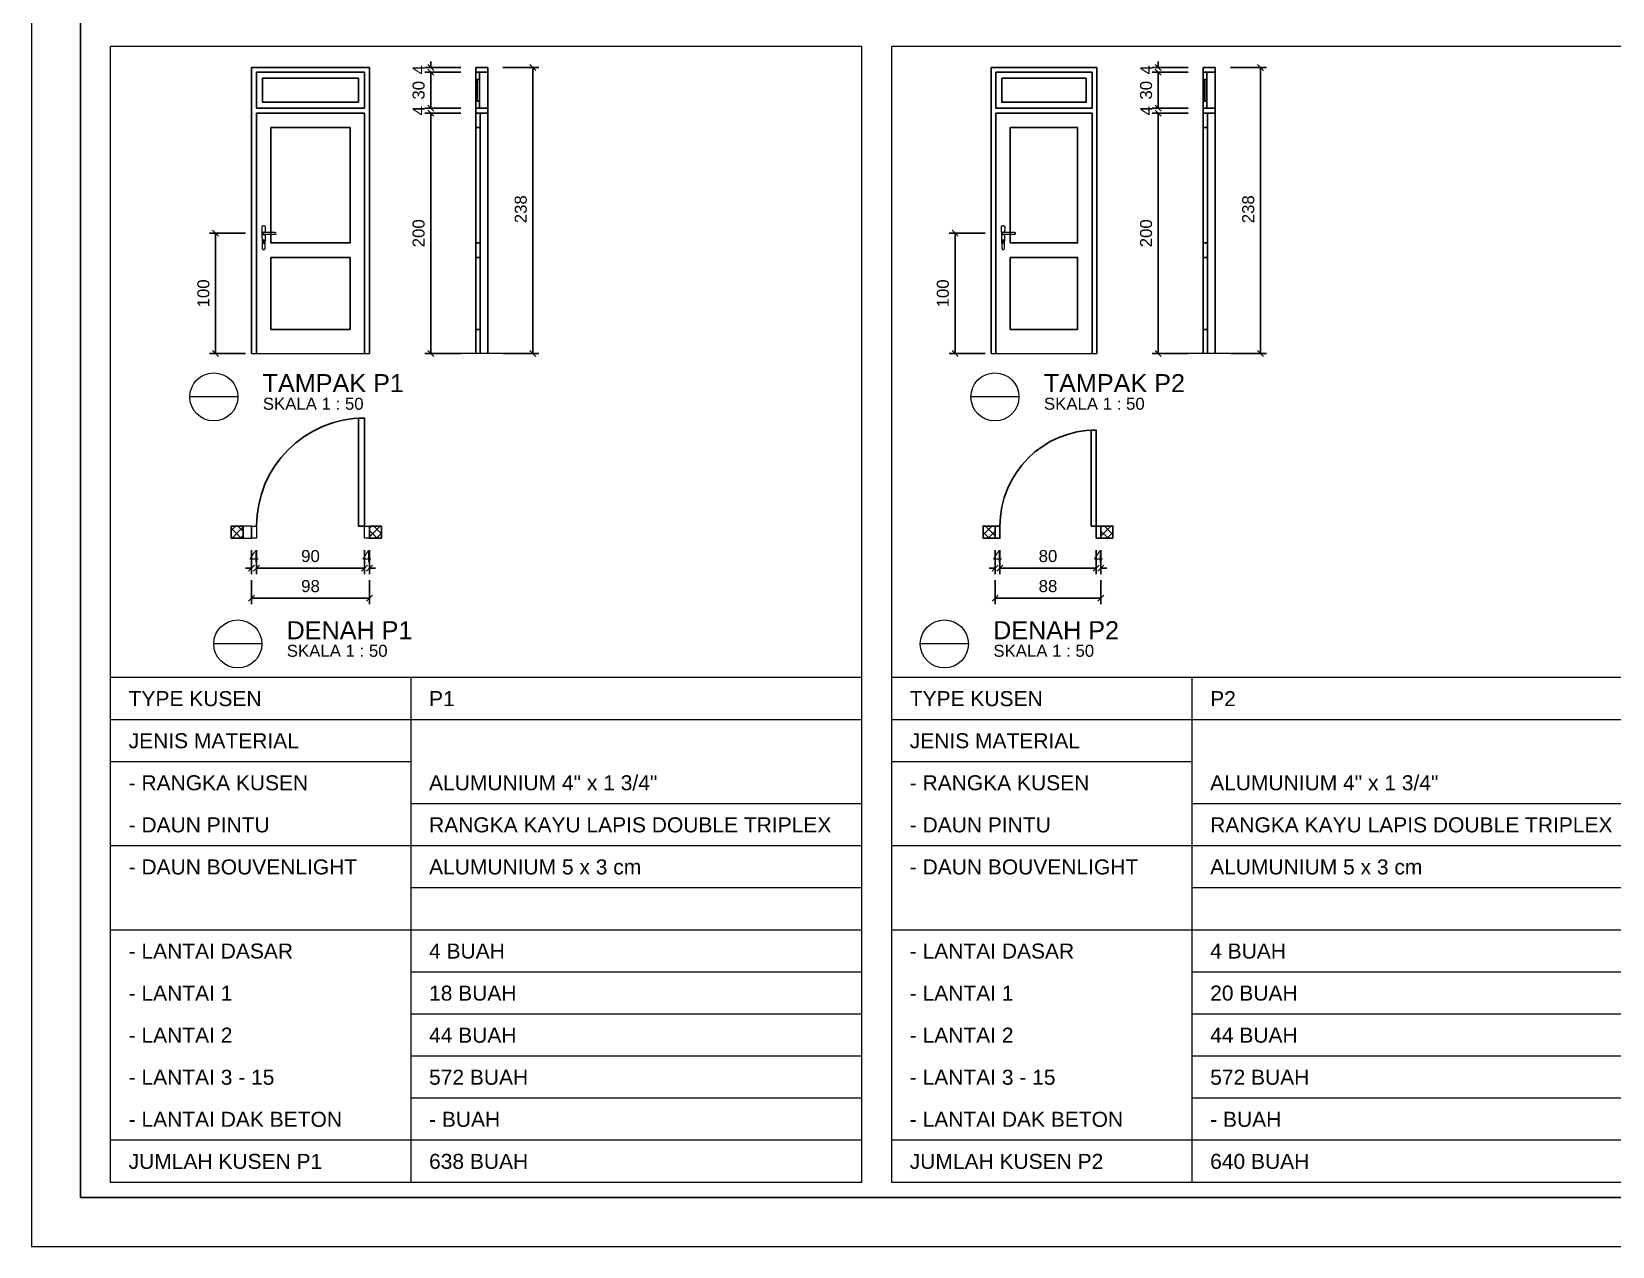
# Model space of a CAD drawing. Header units: millimetres. Extents: x -108 to 351, y -17 to 192.
# Drawn here: x 230.64 to 256.95, y 27.17 to 47.39 of the extents above; entities that cross this region are included whole.
import ezdxf
from ezdxf.enums import TextEntityAlignment as Align

# ---------------------------------------------------------------- set-up
doc = ezdxf.new("R2010")
doc.units = ezdxf.units.MM
doc.layers.get('defpoints').update_dxf_attribs({"color": 1})
for name, color, linetype, lineweight in [('ars', 11, 'Continuous', 0), ('KOL', 1, 'Continuous', 30), ('KOLOM', 4, 'Continuous', 9), ('KOP', 7, 'Continuous', 20), ('KOP GARIS', 1, 'Continuous', 30), ('lan', 7, 'Continuous', 15), ('NOT', 7, 'Continuous', 20), ('tem', 5, 'Continuous', 20), ('u', 6, 'Continuous', 20), ('u @ 1', 6, 'Continuous', 20)]:
    doc.layers.add(name, color=color, linetype=linetype, lineweight=lineweight)
doc.layers.add('Kusen', color=30, linetype='Continuous')
doc.styles.get("Standard").update_dxf_attribs({"font": 'arial.ttf'})
doc.dimstyles.new('SK-50', dxfattribs={"dimscale": 0, "dimtxt": 0.2, "dimasz": 0.1, "dimexe": 0.1, "dimexo": 0, "dimgap": 0.1, "dimtad": 1, "dimdec": 0, "dimlfac": 50, "dimzin": 0, "dimdsep": 46, "dimtxsty": 'Standard', "dimblk": 'OBLIQUE', "dimcen": 0.09, "dimclrd": 256, "dimclre": 256, "dimclrt": 256, "dimadec": 0, "dimazin": 0, "dimtfac": 1, "dimtdec": 0, "dimtofl": 0, "dimtmove": 0, "dimatfit": 3, "dimldrblk": 'OBLIQUE', "dimfxl": 0, "dimtolj": 1, "dimtzin": 0, "dimarcsym": 0})

# ---------------------------------------------------------------- blocks, each defined once
blk = doc.blocks.new('GAGANG PINTU')
at = {"ltscale": 0.2}
for points in [[(1350.01, 1379.82, -1), (1350.01, 1379.836), (1350.106, 1379.836, -1), (1350.106, 1379.82), (1350.01, 1379.82)], [(1350.091, 1379.836), (1350.09, 1379.884), (1350.094, 1379.884, -0.666667), (1350.118, 1379.884), (1350.122, 1379.884), (1350.118, 1379.7), (1350.114, 1379.7, -1), (1350.098, 1379.7), (1350.094, 1379.7), (1350.091, 1379.82)]]:
    blk.add_lwpolyline(points, format="xyb", dxfattribs=at)
at = {"lineweight": 0, "ltscale": 0.2}
blk.add_lwpolyline([(1350.102, 1379.758, -3.732051), (1350.11, 1379.758), (1350.11, 1379.748, -1), (1350.102, 1379.748), (1350.102, 1379.758)], format="xyb", dxfattribs=at)
blk.add_lwpolyline([(1350.105, 1379.768), (1350.107, 1379.768), (1350.107, 1379.76), (1350.105, 1379.76)], close=True, dxfattribs=at)
blk.add_circle((1350.106, 1379.764), 0.0072, dxfattribs=at)
blk.add_arc((1350.106, 1379.828), 0.012, 221.8103, 138.1897, dxfattribs=at)
blk = doc.blocks.new('P.80')
at = {"layer": 'Kusen'}
for points in [[(-69.809, -74.837), (-69.769, -74.837), (-69.769, -74.037), (-69.809, -74.037)], [(-70.609, -74.937), (-70.569, -74.937), (-70.569, -74.837), (-70.609, -74.837)], [(-69.769, -74.937), (-69.729, -74.937), (-69.729, -74.837), (-69.769, -74.837)]]:
    blk.add_lwpolyline(points, close=True, dxfattribs=at)
blk.add_arc((-69.769, -74.837), 0.8, 90, 180, dxfattribs=at)
blk = doc.blocks.new('K 10.10')
at = {"layer": 'ars'}
h = blk.add_hatch(dxfattribs=at)
h.set_pattern_fill('_USER', color=256, scale=0.05, angle=45, double=1, pattern_type=0)
h.set_pattern_definition([(45, (0, 0), (-0.035355339, 0.035355339), []), (135, (0, 0), (-0.035355339, -0.035355339), [])])
h.paths.add_polyline_path([(1560.538, 1380.407), (1560.638, 1380.407), (1560.638, 1380.507), (1560.538, 1380.507)])
at = {"layer": 'KOL'}
blk.add_lwpolyline([(1560.538, 1380.407), (1560.638, 1380.407), (1560.638, 1380.507), (1560.538, 1380.507)], close=True, dxfattribs=at)
blk = doc.blocks.new('P-90')
at = {"layer": 'Kusen'}
blk.add_lwpolyline([(374.691, -21.598), (374.741, -21.598), (374.741, -22.498), (374.691, -22.498)], close=True, dxfattribs=at)
at = {"layer": 'Kusen', "lineweight": 9}
for points in [[(373.801, -22.498), (373.841, -22.498), (373.841, -22.598), (373.801, -22.598)], [(374.741, -22.498), (374.781, -22.498), (374.781, -22.598), (374.741, -22.598)]]:
    blk.add_lwpolyline(points, close=True, dxfattribs=at)
at = {"layer": 'Kusen'}
blk.add_arc((374.741, -22.498), 0.9, 90, 180, dxfattribs=at)
blk = doc.blocks.new('_Oblique')
at = {"color": 0, "linetype": 'ByBlock', "lineweight": -2}
blk.add_line((-0.5, -0.5), (0.5, 0.5), dxfattribs=at)
blk = doc.blocks.new('*D226')
at = {"layer": 'defpoints', "color": 0, "transparency": 16777216}
for p in [(246.675, 38.755), (246.755, 38.755), (246.755, 38.455)]:
    blk.add_point(p, dxfattribs=at)
at = {"layer": 'u', "lineweight": -2, "transparency": 16777216}
for p, q in [((246.675, 38.755), (246.675, 38.355)), ((246.755, 38.755), (246.755, 38.355)), ((246.675, 38.455), (246.575, 38.455)), ((246.755, 38.455), (246.855, 38.455))]:
    blk.add_line(p, q, dxfattribs=at)
at = {"layer": 'u', "lineweight": -2, "transparency": 16777216, "xscale": 0.1, "yscale": 0.1, "zscale": 0.1}
blk.add_blockref('_Oblique', (246.675, 38.455), dxfattribs=at)
at = {"layer": 'u', "lineweight": -2, "transparency": 16777216, "xscale": 0.1, "yscale": 0.1, "zscale": 0.1, "rotation": 180}
blk.add_blockref('_Oblique', (246.755, 38.455), dxfattribs=at)
at = {"layer": 'u', "transparency": 16777216, "insert": (246.715, 38.655), "char_height": 0.2, "attachment_point": 5}
blk.add_mtext('\\A1;4', dxfattribs=at)
blk = doc.blocks.new('*D51')
at = {"layer": 'defpoints', "color": 0, "transparency": 16777216}
for p in [(246.675, 38.255), (248.435, 38.255), (248.435, 37.955)]:
    blk.add_point(p, dxfattribs=at)
at = {"layer": 'u', "lineweight": -2, "transparency": 16777216}
for p, q in [((246.675, 38.255), (246.675, 37.855)), ((248.435, 38.255), (248.435, 37.855)), ((246.675, 37.955), (248.435, 37.955))]:
    blk.add_line(p, q, dxfattribs=at)
at = {"layer": 'u', "lineweight": -2, "transparency": 16777216, "xscale": 0.1, "yscale": 0.1, "zscale": 0.1, "rotation": 180}
blk.add_blockref('_Oblique', (246.675, 37.955), dxfattribs=at)
at = {"layer": 'u', "lineweight": -2, "transparency": 16777216, "xscale": 0.1, "yscale": 0.1, "zscale": 0.1}
blk.add_blockref('_Oblique', (248.435, 37.955), dxfattribs=at)
at = {"layer": 'u', "transparency": 16777216, "insert": (247.555, 38.157), "char_height": 0.2, "attachment_point": 5}
blk.add_mtext('\\A1;88', dxfattribs=at)
blk = doc.blocks.new('*D52')
at = {"layer": 'defpoints', "color": 0, "transparency": 16777216}
for p in [(246.755, 38.755), (248.355, 38.755), (248.355, 38.455)]:
    blk.add_point(p, dxfattribs=at)
at = {"layer": 'u', "lineweight": -2, "transparency": 16777216}
for p, q in [((246.755, 38.755), (246.755, 38.355)), ((248.355, 38.755), (248.355, 38.355)), ((246.755, 38.455), (248.355, 38.455))]:
    blk.add_line(p, q, dxfattribs=at)
at = {"layer": 'u', "lineweight": -2, "transparency": 16777216, "xscale": 0.1, "yscale": 0.1, "zscale": 0.1, "rotation": 180}
blk.add_blockref('_Oblique', (246.755, 38.455), dxfattribs=at)
at = {"layer": 'u', "lineweight": -2, "transparency": 16777216, "xscale": 0.1, "yscale": 0.1, "zscale": 0.1}
blk.add_blockref('_Oblique', (248.355, 38.455), dxfattribs=at)
at = {"layer": 'u', "transparency": 16777216, "insert": (247.555, 38.657), "char_height": 0.2, "attachment_point": 5}
blk.add_mtext('\\A1;80', dxfattribs=at)
blk = doc.blocks.new('*D227')
at = {"layer": 'defpoints', "color": 0, "transparency": 16777216}
for p in [(248.355, 38.755), (248.435, 38.755), (248.435, 38.455)]:
    blk.add_point(p, dxfattribs=at)
at = {"layer": 'u', "lineweight": -2, "transparency": 16777216}
for p, q in [((248.355, 38.755), (248.355, 38.355)), ((248.435, 38.755), (248.435, 38.355)), ((248.355, 38.455), (248.255, 38.455)), ((248.435, 38.455), (248.535, 38.455))]:
    blk.add_line(p, q, dxfattribs=at)
at = {"layer": 'u', "lineweight": -2, "transparency": 16777216, "xscale": 0.1, "yscale": 0.1, "zscale": 0.1}
blk.add_blockref('_Oblique', (248.355, 38.455), dxfattribs=at)
at = {"layer": 'u', "lineweight": -2, "transparency": 16777216, "xscale": 0.1, "yscale": 0.1, "zscale": 0.1, "rotation": 180}
blk.add_blockref('_Oblique', (248.435, 38.455), dxfattribs=at)
at = {"layer": 'u', "transparency": 16777216, "insert": (248.395, 38.655), "char_height": 0.2, "attachment_point": 5}
blk.add_mtext('\\A1;4', dxfattribs=at)
blk = doc.blocks.new('Ndtpd')
blk.add_line((0.747, 0), (-0.747, 0))
blk.add_circle((0, 0), 0.747)
at = {"flags": 4}
for tag, height, p in [('NO', 0.5, (0, 0.148)), ('NOLBR', 0.3, (0, -0.398))]:
    blk.add_attdef(tag, text='', height=height, dxfattribs=at).set_placement(p, align=Align.CENTER)
for tag, p, height in [('NDTPD', (1.516, 0.148), 0.5), ('SKALA', (1.523, -0.398), 0.3)]:
    blk.add_attdef(tag, p, '', height=height, dxfattribs=at)
blk = doc.blocks.new('*D228')
at = {"layer": 'defpoints', "color": 0, "transparency": 16777216}
for p in [(249.89, 46.029), (249.39, 42.029), (249.89, 42.029)]:
    blk.add_point(p, dxfattribs=at)
at = {"layer": 'u', "lineweight": -2, "transparency": 16777216}
for p, q in [((249.89, 46.029), (249.29, 46.029)), ((249.39, 46.029), (249.39, 42.029)), ((249.89, 42.029), (249.29, 42.029))]:
    blk.add_line(p, q, dxfattribs=at)
at = {"layer": 'u', "lineweight": -2, "transparency": 16777216, "xscale": 0.1, "yscale": 0.1, "zscale": 0.1}
for p, rotation in [((249.39, 46.029), 90), ((249.39, 42.029), 270)]:
    blk.add_blockref('_Oblique', p, dxfattribs=dict(at, rotation=rotation))
at = {"layer": 'u', "transparency": 16777216, "insert": (249.188, 44.029), "char_height": 0.2, "attachment_point": 5, "rotation": 90}
blk.add_mtext('\\A1;200', dxfattribs=at)
blk = doc.blocks.new('*D229')
at = {"layer": 'defpoints', "color": 0, "transparency": 16777216}
for p in [(249.39, 46.709), (249.89, 46.789), (249.89, 46.709)]:
    blk.add_point(p, dxfattribs=at)
at = {"layer": 'u', "lineweight": -2, "transparency": 16777216}
for p, q in [((249.39, 46.789), (249.39, 46.889)), ((249.89, 46.789), (249.29, 46.789)), ((249.89, 46.709), (249.29, 46.709)), ((249.39, 46.709), (249.39, 46.609))]:
    blk.add_line(p, q, dxfattribs=at)
at = {"layer": 'u', "lineweight": -2, "transparency": 16777216, "xscale": 0.1, "yscale": 0.1, "zscale": 0.1}
for p, rotation in [((249.39, 46.789), 270), ((249.39, 46.709), 90)]:
    blk.add_blockref('_Oblique', p, dxfattribs=dict(at, rotation=rotation))
at = {"layer": 'u', "transparency": 16777216, "insert": (249.19, 46.749), "char_height": 0.2, "attachment_point": 5, "rotation": 90}
blk.add_mtext('\\A1;4', dxfattribs=at)
blk = doc.blocks.new('*D230')
at = {"layer": 'defpoints', "color": 0, "transparency": 16777216}
for p in [(249.89, 46.109), (249.39, 46.029), (249.89, 46.029)]:
    blk.add_point(p, dxfattribs=at)
at = {"layer": 'u', "lineweight": -2, "transparency": 16777216}
for p, q in [((249.89, 46.109), (249.29, 46.109)), ((249.39, 46.109), (249.39, 46.209)), ((249.89, 46.029), (249.29, 46.029)), ((249.39, 46.029), (249.39, 45.929))]:
    blk.add_line(p, q, dxfattribs=at)
at = {"layer": 'u', "lineweight": -2, "transparency": 16777216, "xscale": 0.1, "yscale": 0.1, "zscale": 0.1}
for p, rotation in [((249.39, 46.109), 270), ((249.39, 46.029), 90)]:
    blk.add_blockref('_Oblique', p, dxfattribs=dict(at, rotation=rotation))
at = {"layer": 'u', "transparency": 16777216, "insert": (249.19, 46.069), "char_height": 0.2, "attachment_point": 5, "rotation": 90}
blk.add_mtext('\\A1;4', dxfattribs=at)
blk = doc.blocks.new('*D231')
at = {"layer": 'defpoints', "color": 0, "transparency": 16777216}
for p in [(249.89, 46.709), (249.39, 46.109), (249.89, 46.109)]:
    blk.add_point(p, dxfattribs=at)
at = {"layer": 'u', "lineweight": -2, "transparency": 16777216}
for p, q in [((249.89, 46.709), (249.29, 46.709)), ((249.39, 46.709), (249.39, 46.109)), ((249.89, 46.109), (249.29, 46.109))]:
    blk.add_line(p, q, dxfattribs=at)
at = {"layer": 'u', "lineweight": -2, "transparency": 16777216, "xscale": 0.1, "yscale": 0.1, "zscale": 0.1}
for p, rotation in [((249.39, 46.709), 90), ((249.39, 46.109), 270)]:
    blk.add_blockref('_Oblique', p, dxfattribs=dict(at, rotation=rotation))
at = {"layer": 'u', "transparency": 16777216, "insert": (249.188, 46.409), "char_height": 0.2, "attachment_point": 5, "rotation": 90}
blk.add_mtext('\\A1;30', dxfattribs=at)
blk = doc.blocks.new('*D232')
at = {"layer": 'defpoints', "color": 0, "transparency": 16777216}
for p in [(250.59, 46.789), (250.59, 42.029), (251.09, 42.029)]:
    blk.add_point(p, dxfattribs=at)
at = {"layer": 'u', "lineweight": -2, "transparency": 16777216}
for p, q in [((250.59, 46.789), (251.19, 46.789)), ((251.09, 46.789), (251.09, 42.029)), ((250.59, 42.029), (251.19, 42.029))]:
    blk.add_line(p, q, dxfattribs=at)
at = {"layer": 'u', "lineweight": -2, "transparency": 16777216, "xscale": 0.1, "yscale": 0.1, "zscale": 0.1}
for p, rotation in [((251.09, 46.789), 90), ((251.09, 42.029), 270)]:
    blk.add_blockref('_Oblique', p, dxfattribs=dict(at, rotation=rotation))
at = {"layer": 'u', "transparency": 16777216, "insert": (250.888, 44.429), "char_height": 0.2, "attachment_point": 5, "rotation": 90}
blk.add_mtext('\\A1;238', dxfattribs=at)
blk = doc.blocks.new('*D233')
at = {"layer": 'defpoints', "color": 0, "transparency": 16777216}
for p in [(234.301, 38.755), (234.381, 38.755), (234.381, 38.455)]:
    blk.add_point(p, dxfattribs=at)
at = {"layer": 'u', "lineweight": -2, "transparency": 16777216}
for p, q in [((234.301, 38.755), (234.301, 38.355)), ((234.381, 38.755), (234.381, 38.355)), ((234.301, 38.455), (234.201, 38.455)), ((234.381, 38.455), (234.481, 38.455))]:
    blk.add_line(p, q, dxfattribs=at)
at = {"layer": 'u', "lineweight": -2, "transparency": 16777216, "xscale": 0.1, "yscale": 0.1, "zscale": 0.1}
blk.add_blockref('_Oblique', (234.301, 38.455), dxfattribs=at)
at = {"layer": 'u', "lineweight": -2, "transparency": 16777216, "xscale": 0.1, "yscale": 0.1, "zscale": 0.1, "rotation": 180}
blk.add_blockref('_Oblique', (234.381, 38.455), dxfattribs=at)
at = {"layer": 'u', "transparency": 16777216, "insert": (234.341, 38.655), "char_height": 0.2, "attachment_point": 5}
blk.add_mtext('\\A1;4', dxfattribs=at)
blk = doc.blocks.new('*D53')
at = {"layer": 'defpoints', "color": 0, "transparency": 16777216}
for p in [(234.301, 38.255), (236.261, 38.255), (236.261, 37.955)]:
    blk.add_point(p, dxfattribs=at)
at = {"layer": 'u', "lineweight": -2, "transparency": 16777216}
for p, q in [((234.301, 38.255), (234.301, 37.855)), ((236.261, 38.255), (236.261, 37.855)), ((234.301, 37.955), (236.261, 37.955))]:
    blk.add_line(p, q, dxfattribs=at)
at = {"layer": 'u', "lineweight": -2, "transparency": 16777216, "xscale": 0.1, "yscale": 0.1, "zscale": 0.1, "rotation": 180}
blk.add_blockref('_Oblique', (234.301, 37.955), dxfattribs=at)
at = {"layer": 'u', "lineweight": -2, "transparency": 16777216, "xscale": 0.1, "yscale": 0.1, "zscale": 0.1}
blk.add_blockref('_Oblique', (236.261, 37.955), dxfattribs=at)
at = {"layer": 'u', "transparency": 16777216, "insert": (235.281, 38.157), "char_height": 0.2, "attachment_point": 5}
blk.add_mtext('\\A1;98', dxfattribs=at)
blk = doc.blocks.new('*D54')
at = {"layer": 'defpoints', "color": 0, "transparency": 16777216}
for p in [(234.381, 38.755), (236.181, 38.755), (236.181, 38.455)]:
    blk.add_point(p, dxfattribs=at)
at = {"layer": 'u', "lineweight": -2, "transparency": 16777216}
for p, q in [((234.381, 38.755), (234.381, 38.355)), ((236.181, 38.755), (236.181, 38.355)), ((234.381, 38.455), (236.181, 38.455))]:
    blk.add_line(p, q, dxfattribs=at)
at = {"layer": 'u', "lineweight": -2, "transparency": 16777216, "xscale": 0.1, "yscale": 0.1, "zscale": 0.1, "rotation": 180}
blk.add_blockref('_Oblique', (234.381, 38.455), dxfattribs=at)
at = {"layer": 'u', "lineweight": -2, "transparency": 16777216, "xscale": 0.1, "yscale": 0.1, "zscale": 0.1}
blk.add_blockref('_Oblique', (236.181, 38.455), dxfattribs=at)
at = {"layer": 'u', "transparency": 16777216, "insert": (235.281, 38.657), "char_height": 0.2, "attachment_point": 5}
blk.add_mtext('\\A1;90', dxfattribs=at)
blk = doc.blocks.new('*D234')
at = {"layer": 'defpoints', "color": 0, "transparency": 16777216}
for p in [(236.181, 38.755), (236.261, 38.755), (236.261, 38.455)]:
    blk.add_point(p, dxfattribs=at)
at = {"layer": 'u', "lineweight": -2, "transparency": 16777216}
for p, q in [((236.181, 38.755), (236.181, 38.355)), ((236.261, 38.755), (236.261, 38.355)), ((236.181, 38.455), (236.081, 38.455)), ((236.261, 38.455), (236.361, 38.455))]:
    blk.add_line(p, q, dxfattribs=at)
at = {"layer": 'u', "lineweight": -2, "transparency": 16777216, "xscale": 0.1, "yscale": 0.1, "zscale": 0.1}
blk.add_blockref('_Oblique', (236.181, 38.455), dxfattribs=at)
at = {"layer": 'u', "lineweight": -2, "transparency": 16777216, "xscale": 0.1, "yscale": 0.1, "zscale": 0.1, "rotation": 180}
blk.add_blockref('_Oblique', (236.261, 38.455), dxfattribs=at)
at = {"layer": 'u', "transparency": 16777216, "insert": (236.221, 38.655), "char_height": 0.2, "attachment_point": 5}
blk.add_mtext('\\A1;4', dxfattribs=at)
blk = doc.blocks.new('*D235')
at = {"layer": 'defpoints', "color": 0, "transparency": 16777216}
for p in [(237.783, 46.029), (237.283, 42.029), (237.783, 42.029)]:
    blk.add_point(p, dxfattribs=at)
at = {"layer": 'u', "lineweight": -2, "transparency": 16777216}
for p, q in [((237.783, 46.029), (237.183, 46.029)), ((237.283, 46.029), (237.283, 42.029)), ((237.783, 42.029), (237.183, 42.029))]:
    blk.add_line(p, q, dxfattribs=at)
at = {"layer": 'u', "lineweight": -2, "transparency": 16777216, "xscale": 0.1, "yscale": 0.1, "zscale": 0.1}
for p, rotation in [((237.283, 46.029), 90), ((237.283, 42.029), 270)]:
    blk.add_blockref('_Oblique', p, dxfattribs=dict(at, rotation=rotation))
at = {"layer": 'u', "transparency": 16777216, "insert": (237.081, 44.029), "char_height": 0.2, "attachment_point": 5, "rotation": 90}
blk.add_mtext('\\A1;200', dxfattribs=at)
blk = doc.blocks.new('*D236')
at = {"layer": 'defpoints', "color": 0, "transparency": 16777216}
for p in [(237.283, 46.709), (237.783, 46.789), (237.783, 46.709)]:
    blk.add_point(p, dxfattribs=at)
at = {"layer": 'u', "lineweight": -2, "transparency": 16777216}
for p, q in [((237.283, 46.789), (237.283, 46.889)), ((237.783, 46.789), (237.183, 46.789)), ((237.783, 46.709), (237.183, 46.709)), ((237.283, 46.709), (237.283, 46.609))]:
    blk.add_line(p, q, dxfattribs=at)
at = {"layer": 'u', "lineweight": -2, "transparency": 16777216, "xscale": 0.1, "yscale": 0.1, "zscale": 0.1}
for p, rotation in [((237.283, 46.789), 270), ((237.283, 46.709), 90)]:
    blk.add_blockref('_Oblique', p, dxfattribs=dict(at, rotation=rotation))
at = {"layer": 'u', "transparency": 16777216, "insert": (237.083, 46.749), "char_height": 0.2, "attachment_point": 5, "rotation": 90}
blk.add_mtext('\\A1;4', dxfattribs=at)
blk = doc.blocks.new('*D237')
at = {"layer": 'defpoints', "color": 0, "transparency": 16777216}
for p in [(237.783, 46.109), (237.283, 46.029), (237.783, 46.029)]:
    blk.add_point(p, dxfattribs=at)
at = {"layer": 'u', "lineweight": -2, "transparency": 16777216}
for p, q in [((237.783, 46.109), (237.183, 46.109)), ((237.283, 46.109), (237.283, 46.209)), ((237.783, 46.029), (237.183, 46.029)), ((237.283, 46.029), (237.283, 45.929))]:
    blk.add_line(p, q, dxfattribs=at)
at = {"layer": 'u', "lineweight": -2, "transparency": 16777216, "xscale": 0.1, "yscale": 0.1, "zscale": 0.1}
for p, rotation in [((237.283, 46.109), 270), ((237.283, 46.029), 90)]:
    blk.add_blockref('_Oblique', p, dxfattribs=dict(at, rotation=rotation))
at = {"layer": 'u', "transparency": 16777216, "insert": (237.083, 46.069), "char_height": 0.2, "attachment_point": 5, "rotation": 90}
blk.add_mtext('\\A1;4', dxfattribs=at)
blk = doc.blocks.new('*D238')
at = {"layer": 'defpoints', "color": 0, "transparency": 16777216}
for p in [(237.783, 46.709), (237.283, 46.109), (237.783, 46.109)]:
    blk.add_point(p, dxfattribs=at)
at = {"layer": 'u', "lineweight": -2, "transparency": 16777216}
for p, q in [((237.783, 46.709), (237.183, 46.709)), ((237.283, 46.709), (237.283, 46.109)), ((237.783, 46.109), (237.183, 46.109))]:
    blk.add_line(p, q, dxfattribs=at)
at = {"layer": 'u', "lineweight": -2, "transparency": 16777216, "xscale": 0.1, "yscale": 0.1, "zscale": 0.1}
for p, rotation in [((237.283, 46.709), 90), ((237.283, 46.109), 270)]:
    blk.add_blockref('_Oblique', p, dxfattribs=dict(at, rotation=rotation))
at = {"layer": 'u', "transparency": 16777216, "insert": (237.081, 46.409), "char_height": 0.2, "attachment_point": 5, "rotation": 90}
blk.add_mtext('\\A1;30', dxfattribs=at)
blk = doc.blocks.new('*D239')
at = {"layer": 'defpoints', "color": 0, "transparency": 16777216}
for p in [(238.483, 46.789), (238.483, 42.029), (238.983, 42.029)]:
    blk.add_point(p, dxfattribs=at)
at = {"layer": 'u', "lineweight": -2, "transparency": 16777216}
for p, q in [((238.483, 46.789), (239.083, 46.789)), ((238.983, 46.789), (238.983, 42.029)), ((238.483, 42.029), (239.083, 42.029))]:
    blk.add_line(p, q, dxfattribs=at)
at = {"layer": 'u', "lineweight": -2, "transparency": 16777216, "xscale": 0.1, "yscale": 0.1, "zscale": 0.1}
for p, rotation in [((238.983, 46.789), 90), ((238.983, 42.029), 270)]:
    blk.add_blockref('_Oblique', p, dxfattribs=dict(at, rotation=rotation))
at = {"layer": 'u', "transparency": 16777216, "insert": (238.781, 44.429), "char_height": 0.2, "attachment_point": 5, "rotation": 90}
blk.add_mtext('\\A1;238', dxfattribs=at)
blk = doc.blocks.new('KOPA2-TPAK r')
at = {"layer": 'KOP'}
blk.add_lwpolyline([(0, 0), (59.4, 0), (59.4, 42.135), (0, 42.135)], close=True, dxfattribs=at)
at = {"layer": 'KOP GARIS'}
blk.add_lwpolyline([(0.815, 0.815), (58.585, 0.815), (58.585, 41.32), (0.815, 41.32)], close=True, dxfattribs=at)
at = {"layer": 'KOP'}
for p in [(51.864, 6.612), (51.864, 6.212), (51.864, 5.812)]:
    blk.add_attdef('JUDUL', p, '', height=0.25, dxfattribs=at)
for tag, p in [('SKALA', (51.816, 4.913)), ('SKALA', (51.816, 4.602)), ('SKALA', (51.816, 4.312)), ('AR-00', (57.749, 3.195))]:
    blk.add_attdef(tag, text='', height=0.172, dxfattribs=at).set_placement(p, align=Align.MIDDLE_CENTER)
blk = doc.blocks.new('*D251')
at = {"layer": 'defpoints', "color": 0, "transparency": 16777216}
for p in [(234.201, 44.029), (233.701, 42.029), (234.201, 42.029)]:
    blk.add_point(p, dxfattribs=at)
at = {"layer": 'u', "lineweight": -2, "transparency": 16777216}
for p, q in [((234.201, 44.029), (233.601, 44.029)), ((233.701, 44.029), (233.701, 42.029)), ((234.201, 42.029), (233.601, 42.029))]:
    blk.add_line(p, q, dxfattribs=at)
at = {"layer": 'u', "lineweight": -2, "transparency": 16777216, "xscale": 0.1, "yscale": 0.1, "zscale": 0.1}
for p, rotation in [((233.701, 44.029), 90), ((233.701, 42.029), 270)]:
    blk.add_blockref('_Oblique', p, dxfattribs=dict(at, rotation=rotation))
at = {"layer": 'u', "transparency": 16777216, "insert": (233.499, 43.029), "char_height": 0.2, "attachment_point": 5, "rotation": 90}
blk.add_mtext('\\A1;100', dxfattribs=at)
blk = doc.blocks.new('*D252')
at = {"layer": 'defpoints', "color": 0, "transparency": 16777216}
for p in [(246.508, 44.029), (246.008, 42.029), (246.508, 42.029)]:
    blk.add_point(p, dxfattribs=at)
at = {"layer": 'u', "lineweight": -2, "transparency": 16777216}
for p, q in [((246.508, 44.029), (245.908, 44.029)), ((246.008, 44.029), (246.008, 42.029)), ((246.508, 42.029), (245.908, 42.029))]:
    blk.add_line(p, q, dxfattribs=at)
at = {"layer": 'u', "lineweight": -2, "transparency": 16777216, "xscale": 0.1, "yscale": 0.1, "zscale": 0.1}
for p, rotation in [((246.008, 44.029), 90), ((246.008, 42.029), 270)]:
    blk.add_blockref('_Oblique', p, dxfattribs=dict(at, rotation=rotation))
at = {"layer": 'u', "transparency": 16777216, "insert": (245.806, 43.029), "char_height": 0.2, "attachment_point": 5, "rotation": 90}
blk.add_mtext('\\A1;100', dxfattribs=at)

msp = doc.modelspace()

# ---------------------------------------------------------------- linework, layer by layer
at = {"layer": 'ars'}
for points in [[(238.06299, 46.22885), (238.06299, 46.58885), (238.05299, 46.58885), (238.05299, 46.22885)], [(250.16977, 46.22885), (250.16977, 46.58885), (250.15977, 46.58885), (250.15977, 46.22885)]]:
    msp.add_lwpolyline(points, dxfattribs=at)
at = {"layer": 'Kusen'}
for p, q in [((236.2615, 46.78885), (234.3015, 46.78885)), ((234.3015, 42.02885), (234.3015, 46.78885)), ((234.3815, 46.70885), (236.1815, 46.70885)), ((234.3815, 46.70885), (234.3815, 46.10885)), ((234.4815, 46.60885), (236.0815, 46.60885)), ((234.4815, 46.60885), (234.4815, 46.20885)), ((236.0815, 46.60885), (236.0815, 46.20885)), ((236.1815, 46.70885), (236.1815, 46.10885)), ((236.2615, 42.02885), (236.2615, 46.78885)), ((238.03299, 42.02885), (238.03299, 46.78885)), ((238.03299, 46.78885), (238.233, 46.78885)), ((238.03299, 46.70885), (238.233, 46.70885)), ((238.03299, 46.58885), (238.09299, 46.58885)), ((238.09299, 46.10885), (238.09299, 46.70885)), ((238.233, 42.02885), (238.233, 46.78885)), ((246.60828, 42.02885), (246.60828, 46.78885)), ((246.60828, 46.78885), (248.36828, 46.78885)), ((248.36828, 46.78885), (248.36828, 42.02885)), ((250.13977, 42.02885), (250.13977, 46.78885)), ((250.13977, 46.78885), (250.33977, 46.78885)), ((250.13977, 46.70885), (250.33977, 46.70885)), ((250.13977, 46.58885), (250.19977, 46.58885)), ((250.19977, 46.10885), (250.19977, 46.70885)), ((250.33977, 42.02885), (250.33977, 46.78885)), ((236.1815, 46.10885), (234.3815, 46.10885)), ((236.0815, 46.20885), (234.4815, 46.20885)), ((238.03299, 46.22885), (238.09299, 46.22885)), ((238.03299, 46.10885), (238.233, 46.10885)), ((250.13977, 46.22885), (250.19977, 46.22885)), ((250.13977, 46.10885), (250.33977, 46.10885)), ((236.1815, 46.02885), (234.3815, 46.02885)), ((234.3815, 42.02885), (234.3815, 46.02885)), ((236.1815, 42.02885), (236.1815, 46.02885)), ((238.03299, 46.02885), (238.233, 46.02885)), ((238.10299, 45.78885), (238.03299, 45.78885)), ((238.10299, 42.02885), (238.10299, 46.02885)), ((246.68828, 42.02885), (246.68828, 46.02885)), ((246.68828, 46.02885), (248.28828, 46.02885)), ((248.28828, 42.02885), (248.28828, 46.02885)), ((250.13977, 46.02885), (250.33977, 46.02885)), ((250.20977, 45.78885), (250.13977, 45.78885)), ((250.20977, 42.02885), (250.20977, 46.02885)), ((238.03299, 43.86885), (238.10299, 43.86885)), ((250.13977, 43.86885), (250.20977, 43.86885)), ((238.03299, 43.62885), (238.10299, 43.62885)), ((250.13977, 43.62885), (250.20977, 43.62885)), ((238.03299, 42.42885), (238.10299, 42.42885)), ((250.13977, 42.42885), (250.20977, 42.42885))]:
    msp.add_line(p, q, dxfattribs=at)
for points in [[(248.28828, 46.70885), (246.68828, 46.70885), (246.68828, 46.10885), (248.28828, 46.10885)], [(248.18828, 46.60885), (246.78828, 46.60885), (246.78828, 46.20885), (248.18828, 46.20885)], [(235.9415, 45.78885), (235.9415, 43.86885), (234.6215, 43.86885), (234.6215, 45.78885)], [(246.92828, 45.78885), (246.92828, 43.86885), (248.04828, 43.86885), (248.04828, 45.78885)], [(235.9415, 43.62885), (235.9415, 42.42885), (234.6215, 42.42885), (234.6215, 43.62885)], [(246.92828, 43.62885), (246.92828, 42.42885), (248.04828, 42.42885), (248.04828, 43.62885)]]:
    msp.add_lwpolyline(points, close=True, dxfattribs=at)
at = {"layer": 'lan'}
for p, q in [((231.95435, 28.23506), (231.95435, 47.13506)), ((244.45435, 47.13506), (231.95435, 47.13506)), ((244.45435, 28.23506), (244.45435, 47.13506)), ((244.95435, 28.23506), (244.95435, 47.13506)), ((257.45435, 47.13506), (244.95435, 47.13506)), ((234.3015, 42.02885), (236.2615, 42.02885)), ((246.60828, 42.02885), (248.36828, 42.02885)), ((244.45435, 36.63506), (231.95435, 36.63506)), ((236.95435, 28.23506), (236.95435, 36.63506)), ((257.45435, 36.63506), (244.95435, 36.63506)), ((249.95435, 28.23506), (249.95435, 36.63506)), ((244.45435, 35.93506), (231.95435, 35.93506)), ((257.45435, 35.93506), (244.95435, 35.93506)), ((236.95435, 35.23506), (231.95435, 35.23506)), ((249.95435, 35.23506), (244.95435, 35.23506)), ((244.45435, 34.53506), (236.95435, 34.53506)), ((257.45435, 34.53506), (249.95435, 34.53506)), ((244.45435, 33.83506), (231.95435, 33.83506)), ((257.45435, 33.83506), (244.95435, 33.83506)), ((244.45435, 33.13506), (236.95435, 33.13506)), ((257.45435, 33.13506), (249.95435, 33.13506)), ((244.45435, 32.43506), (231.95435, 32.43506)), ((257.45435, 32.43506), (244.95435, 32.43506)), ((244.45435, 31.73506), (236.95435, 31.73506)), ((257.45435, 31.73506), (249.95435, 31.73506)), ((244.45435, 31.03506), (236.95435, 31.03506)), ((257.45435, 31.03506), (249.95435, 31.03506)), ((244.45435, 30.33506), (236.95435, 30.33506)), ((257.45435, 30.33506), (249.95435, 30.33506)), ((244.45435, 29.63506), (236.95435, 29.63506)), ((257.45435, 29.63506), (249.95435, 29.63506)), ((244.45435, 28.93506), (231.95435, 28.93506)), ((257.45435, 28.93506), (244.95435, 28.93506)), ((244.45435, 28.23506), (231.95435, 28.23506)), ((257.45435, 28.23506), (244.95435, 28.23506))]:
    msp.add_line(p, q, dxfattribs=at)
at = {"layer": 'lan', "linetype": 'ByBlock'}
for p, q in [((238.85119, 42.02885), (237.39923, 42.02885)), ((250.95797, 42.02885), (249.50601, 42.02885))]:
    msp.add_line(p, q, dxfattribs=at)
at = {"layer": 'tem'}
msp.add_lwpolyline([(234.1615, 38.95535), (234.3015, 38.95535), (234.3015, 39.15535), (234.1615, 39.15535)], close=True, dxfattribs=at)

# ---------------------------------------------------------------- block references
at = {"layer": 'ars', "extrusion": (0, 0, -1), "xscale": 2, "yscale": 2, "zscale": -2, "rotation": 359.9999927123874}
for p in [(-2934.71399, -2715.62777), (-2947.02077, -2715.62777)]:
    msp.add_blockref('GAGANG PINTU', p, dxfattribs=at)
at = {"layer": 'KOLOM', "extrusion": (0, 0, -1), "xscale": -2, "yscale": 2, "zscale": -2, "rotation": 180}
for p in [(-3355.23818, 2799.96913), (-3357.53818, 2799.96913)]:
    msp.add_blockref('K 10.10', p, dxfattribs=at)
at = {"layer": 'KOLOM', "extrusion": (0, 0, -1), "xscale": 2, "yscale": 2, "zscale": -2}
for p in [(-3367.75224, -2721.85843), (-3369.71224, -2721.85843)]:
    msp.add_blockref('K 10.10', p, dxfattribs=at)
at = {"layer": 'KOP'}
msp.add_blockref('KOPA2-TPAK r', (230.63958, 27.17029), dxfattribs=at)
at = {"layer": 'Kusen', "xscale": 2, "yscale": 2, "zscale": 2}
for name, p in [('P-90', (-513.30007, 84.15109)), ('P.80', (387.89422, 188.82897))]:
    msp.add_blockref(name, p, dxfattribs=at)
at = {"layer": 'NOT'}
ref = msp.add_blockref('Ndtpd', (233.67196, 41.30625), dxfattribs=dict(at, xscale=0.5354752342704153, yscale=0.5354752342704153, zscale=0.5354752342704153))
ref.add_attrib('NDTPD', 'TAMPAK P1', (234.48375, 41.38527), dxfattribs={"layer": '0', "height": 0.3, "flags": 4})
ref.add_attrib('SKALA', 'SKALA 1 : 50', (234.48762, 41.09293), dxfattribs={"layer": '0', "height": 0.2, "flags": 4})
ref = msp.add_blockref('Ndtpd', (246.67196, 41.30625), dxfattribs=dict(at, xscale=0.5354752342704153, yscale=0.5354752342704153, zscale=0.5354752342704153))
ref.add_attrib('NDTPD', 'TAMPAK P2', (247.48375, 41.38527), dxfattribs={"layer": '0', "height": 0.3, "flags": 4})
ref.add_attrib('SKALA', 'SKALA 1 : 50', (247.48762, 41.09293), dxfattribs={"layer": '0', "height": 0.2, "flags": 4})
ref = msp.add_blockref('Ndtpd', (234.07098, 37.19509), dxfattribs=dict(at, xscale=0.5354752342704153, yscale=0.5354752342704153, zscale=0.5354752342704153))
ref.add_attrib('NDTPD', 'DENAH P1', (234.88277, 37.27411), dxfattribs={"layer": '0', "height": 0.3, "flags": 4})
ref.add_attrib('SKALA', 'SKALA 1 : 50', (234.88663, 36.98178), dxfattribs={"layer": '0', "height": 0.2, "flags": 4})
ref = msp.add_blockref('Ndtpd', (245.83032, 37.19509), dxfattribs=dict(at, xscale=0.5354752342704153, yscale=0.5354752342704153, zscale=0.5354752342704153))
ref.add_attrib('NDTPD', 'DENAH P2', (246.64211, 37.27411), dxfattribs={"layer": '0', "height": 0.3, "flags": 4})
ref.add_attrib('SKALA', 'SKALA 1 : 50', (246.64598, 36.98178), dxfattribs={"layer": '0', "height": 0.2, "flags": 4})

# ---------------------------------------------------------------- texts
for s, p in [('TYPE KUSEN', (232.25435, 36.16006)), ('P1', (237.25435, 36.16006)), ('TYPE KUSEN', (245.25435, 36.16006)), ('P2', (250.25435, 36.16006)), ('JENIS MATERIAL', (232.25435, 35.46006)), ('JENIS MATERIAL', (245.25435, 35.46006)), ('- RANGKA KUSEN', (232.25435, 34.76006)), ('ALUMUNIUM 4" x 1 3/4"', (237.25435, 34.76006)), ('- RANGKA KUSEN', (245.25435, 34.76006)), ('ALUMUNIUM 4" x 1 3/4"', (250.25435, 34.76006)), ('- DAUN PINTU', (232.25435, 34.06006)), ('RANGKA KAYU LAPIS DOUBLE TRIPLEX', (237.25435, 34.06006)), ('- DAUN PINTU', (245.25435, 34.06006)), ('RANGKA KAYU LAPIS DOUBLE TRIPLEX', (250.25435, 34.06006)), ('- DAUN BOUVENLIGHT', (232.25435, 33.36006)), ('ALUMUNIUM 5 x 3 cm', (237.25435, 33.36006)), ('- DAUN BOUVENLIGHT', (245.25435, 33.36006)), ('ALUMUNIUM 5 x 3 cm', (250.25435, 33.36006)), ('- LANTAI DASAR', (232.25435, 31.96006)), ('4 BUAH', (237.25435, 31.96006)), ('- LANTAI DASAR', (245.25435, 31.96006)), ('4 BUAH', (250.25435, 31.96006)), ('- LANTAI 1', (232.25435, 31.26006)), ('18 BUAH', (237.25435, 31.26006)), ('- LANTAI 1', (245.25435, 31.26006)), ('20 BUAH', (250.25435, 31.26006)), ('- LANTAI 2', (232.25435, 30.56006)), ('44 BUAH', (237.25435, 30.56006)), ('- LANTAI 2', (245.25435, 30.56006)), ('44 BUAH', (250.25435, 30.56006)), ('- LANTAI 3 - 15', (232.25435, 29.86006)), ('572 BUAH', (237.25435, 29.86006)), ('- LANTAI 3 - 15', (245.25435, 29.86006)), ('572 BUAH', (250.25435, 29.86006)), ('- LANTAI DAK BETON', (232.25435, 29.16006)), ('- BUAH', (237.25435, 29.16006)), ('- LANTAI DAK BETON', (245.25435, 29.16006)), ('- BUAH', (250.25435, 29.16006)), ('JUMLAH KUSEN P1', (232.25435, 28.46006)), ('638 BUAH', (237.25435, 28.46006)), ('JUMLAH KUSEN P2', (245.25435, 28.46006)), ('640 BUAH', (250.25435, 28.46006))]:
    msp.add_text(s, height=0.25, dxfattribs=at).set_placement(p)

# ---------------------------------------------------------------- dimensions: what is measured, and where the dimension line sits
at = {"layer": 'u'}
for base, p1, p2, picture, middle in [((236.1815, 38.45535), (234.3815, 38.75535), (236.1815, 38.75535), '*D54', (235.2815, 38.45535)), ((248.35549, 38.45535), (246.75549, 38.75535), (248.35549, 38.75535), '*D52', (247.55549, 38.45535)), ((236.2615, 37.95535), (234.3015, 38.25535), (236.2615, 38.25535), '*D53', (235.2815, 37.95535)), ((248.43549, 37.95535), (246.67549, 38.25535), (248.43549, 38.25535), '*D51', (247.55549, 37.95535))]:
    dim = msp.add_linear_dim(base=base, p1=p1, p2=p2, dimstyle='SK-50', override={"dimscale": 1, "dimtxt": 0.2}, dxfattribs=at)
    dim.commit()
    dim.dimension.update_dxf_attribs({"geometry": picture, "text_midpoint": middle, "dimtype": 160})
at = {"layer": 'u @ 1'}
for base, p1, p2, picture, middle in [((237.28299, 46.70885), (237.78299, 46.78885), (237.78299, 46.70885), '*D236', (237.28299, 46.74885)), ((238.983, 42.02885), (238.483, 46.78885), (238.483, 42.02885), '*D239', (238.983, 44.42885)), ((249.38977, 46.70885), (249.88977, 46.78885), (249.88977, 46.70885), '*D229', (249.38977, 46.74885)), ((251.08977, 42.02885), (250.58977, 46.78885), (250.58977, 42.02885), '*D232', (251.08977, 44.42885)), ((237.28299, 46.10885), (237.78299, 46.70885), (237.78299, 46.10885), '*D238', (237.28299, 46.40885)), ((249.38977, 46.10885), (249.88977, 46.70885), (249.88977, 46.10885), '*D231', (249.38977, 46.40885)), ((237.28299, 42.02885), (237.78299, 46.02885), (237.78299, 42.02885), '*D235', (237.28299, 44.02885)), ((237.28299, 46.02885), (237.78299, 46.10885), (237.78299, 46.02885), '*D237', (237.28299, 46.06885)), ((249.38977, 42.02885), (249.88977, 46.02885), (249.88977, 42.02885), '*D228', (249.38977, 44.02885)), ((249.38977, 46.02885), (249.88977, 46.10885), (249.88977, 46.02885), '*D230', (249.38977, 46.06885)), ((233.7015, 42.02885), (234.2015, 44.02885), (234.2015, 42.02885), '*D251', (233.7015, 43.02885)), ((246.00828, 42.02885), (246.50828, 44.02885), (246.50828, 42.02885), '*D252', (246.00828, 43.02885))]:
    dim = msp.add_linear_dim(base=base, p1=p1, p2=p2, angle=270, dimstyle='SK-50', override={"dimscale": 1, "dimtxt": 0.2, "dimtix": 0, "dimtofl": 0, "dimtmove": 0, "dimatfit": 3}, dxfattribs=at)
    dim.commit()
    dim.dimension.update_dxf_attribs({"geometry": picture, "text_midpoint": middle, "dimtype": 128})
for base, p1, p2, picture, middle in [((234.3815, 38.45535), (234.3015, 38.75535), (234.3815, 38.75535), '*D233', (234.3415, 38.45535)), ((236.2615, 38.45535), (236.1815, 38.75535), (236.2615, 38.75535), '*D234', (236.2215, 38.45535)), ((246.75549, 38.45535), (246.67549, 38.75535), (246.75549, 38.75535), '*D226', (246.71549, 38.45535)), ((248.43549, 38.45535), (248.35549, 38.75535), (248.43549, 38.75535), '*D227', (248.39549, 38.45535))]:
    dim = msp.add_linear_dim(base=base, p1=p1, p2=p2, dimstyle='SK-50', override={"dimscale": 1, "dimtxt": 0.2, "dimtix": 0, "dimtofl": 0, "dimtmove": 0, "dimatfit": 3}, dxfattribs=at)
    dim.commit()
    dim.dimension.update_dxf_attribs({"geometry": picture, "text_midpoint": middle, "dimtype": 128})

doc.saveas('drawing.dxf')
